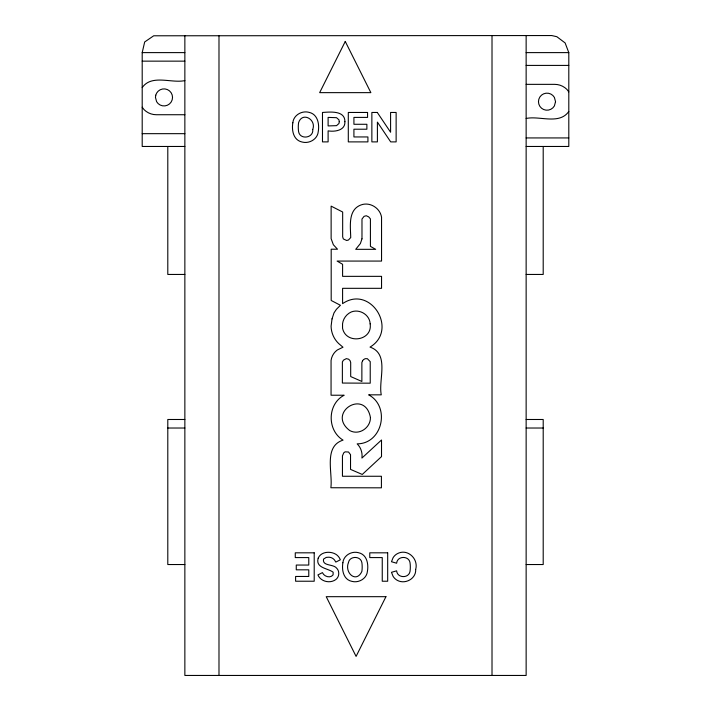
<?xml version="1.0" encoding="UTF-8"?>
<svg xmlns="http://www.w3.org/2000/svg" width="711" height="711" viewBox="0 0 711 711"><rect width="100%" height="100%" fill="white"/><g stroke="black" fill="none" stroke-linecap="round" stroke-linejoin="round"><path stroke-width="1.07" d="M184.86 146.466L142.2 146.466L142.2 52.614L144.68 41.967L153.709 35.79L551.736 35.55L556.837 36.705L565.121 42.936L568.8 52.614L568.8 146.466L526.14 146.466M142.2 87.604C151.674 74.015 171.493 83.551 184.86 80.601M568.8 111.476C559.326 125.065 539.507 115.529 526.14 118.479M142.2 52.614L184.86 52.614M526.14 52.614L568.8 52.614M142.2 61.146L184.86 61.146M526.14 65.412L568.8 65.412M526.14 84.351L554.669 84.351A17.322 17.322 0 0 1 566.925 89.426L568.8 91.87M184.86 114.729L156.331 114.729A17.322 17.322 0 0 1 144.075 109.654L142.2 107.21M142.2 133.668L184.86 133.668M526.14 137.934L568.8 137.934M184.86 274.446L167.796 274.446L167.796 146.466M526.14 274.446L543.204 274.446L543.204 146.466M184.86 419.49L167.796 419.49L167.796 564.534L184.86 564.534M526.14 419.49L543.204 419.49L543.204 564.534L526.14 564.534M167.796 428.022L184.86 428.022M526.14 428.022L543.204 428.022M526.14 35.55L526.14 675.45L184.86 675.45L184.86 35.55M492.012 35.55L492.012 675.45M218.988 35.55L218.988 675.45M370.155 323.869C372.742 340.907 345.981 344.817 342.551 328.269L342.551 323.754A14.993 14.993 0 0 1 351.296 311.96C359.597 308.681 369.809 314.795 370.155 323.869M292.843 122.781C291.528 130.317 293.367 140.28 302.211 142.049C309.294 143.951 317.639 139.152 318.252 131.588C319.568 124.061 317.728 114.08 308.885 112.311C301.802 110.401 293.465 115.218 292.843 122.781M342.889 562.765C341.627 570.035 343.404 579.669 351.936 581.376C358.779 583.216 366.823 578.576 367.427 571.262C368.698 563.992 366.929 554.376 358.38 552.669C351.554 550.829 343.484 555.46 342.889 562.765M415.677 569.44C416.326 578.692 405.092 584.709 397.307 580.336A11.145 11.145 0 0 1 393.05 576.257L391.485 572.311L396.631 570.826C397.2 578.256 408.798 578.567 410.016 571.448A31.657 31.657 0 0 0 410.016 562.597C408.798 555.487 397.2 555.789 396.631 563.219L391.485 561.734L393.05 557.788A11.145 11.145 0 0 1 397.307 553.709C407.421 548.145 418.735 558.775 415.677 569.44M344.897 121.67C345.457 130.54 334.668 132.006 328.109 130.868L328.109 141.889L322.483 141.889L322.483 112.462C329.735 111.991 345.111 110.196 344.897 121.67M312.742 129.473C313.835 137.996 300.158 140.129 298.602 131.757A32.155 32.155 0 0 1 298.602 122.603C302.353 111.369 316.608 119.519 312.742 129.473M348.443 562.597C344.293 572.853 356.291 583.607 361.872 571.44A31.044 31.044 0 0 0 361.872 562.597C360.69 555.726 349.608 555.718 348.443 562.597M332.028 318.892L331.095 326.207A24.494 24.494 0 0 0 338.587 343.466L342.986 347.226L337.316 349.972A15.455 15.455 0 0 0 331.059 360.495L331.059 395.227L344.151 395.227C327.247 403.981 326.882 430.413 343.058 440.127C323.292 446.348 332.908 472.895 330.864 487.746L381.416 487.826L381.416 476.263L342.444 476.263L342.444 455.867L343.769 452.791L345.102 451.849L348.532 452.009L350.532 454.685L350.532 469.384L362.263 474.459L381.514 456.595L381.514 439.985L361.917 458.071C362.61 452.871 360.939 447.539 357.162 443.851C382.482 443.842 390.659 406.568 368.654 394.836L381.265 394.836C378.199 379.95 389.806 353.891 370.031 347.101C398.729 329.895 370.467 284.347 342.595 303.65L342.595 288.319L381.549 288.319L381.549 276.348L342.595 276.348L342.595 264.296L337.121 261.07L381.549 261.07L381.549 217.219C380.092 208.003 369.844 201.631 361.028 204.937C347.75 209.763 350.514 226.498 350.727 237.554L348.461 240.007L346.701 240.496L343.342 238.949L342.666 236.861L342.666 212.02L331.13 206.128L331.13 238.665L333.352 244.735L337.503 249.214L331.193 249.214L331.193 300.477L340.436 305.286L336.383 309.347L333.983 312.938L332.028 318.892M155.753 95.203L155.46 97.407L156.607 101.673A8.532 8.532 0 0 0 169.485 103.939A8.532 8.532 0 0 0 169.476 90.866A8.532 8.532 0 0 0 156.607 93.141L155.753 95.203M555.54 101.673L554.393 105.939A8.532 8.532 0 0 1 541.524 108.214A8.532 8.532 0 0 1 541.515 95.141A8.532 8.532 0 0 1 554.393 97.407L555.54 101.673M318.181 558.171C315.213 568.116 327.895 568.196 333.148 572.195L333.086 574.87C330.295 578.603 324.047 576.585 322.43 572.622L317.933 574.906C320.688 581.714 330.126 583.811 335.868 579.518A7.528 7.528 0 0 0 338.738 573.448L338.614 571.982A6.897 6.897 0 0 0 336.774 568.338C333.548 563.707 322.065 566.48 323.532 559.113L326.216 557.424L328.473 557.211A7.572 7.572 0 0 1 334.552 560.046L335.805 562.081L340.365 559.797L339.538 558.117A11.323 11.323 0 0 0 335.841 554.269C330.286 550.918 320.945 551.54 318.181 558.171M339.271 121.67L338.969 123.474L336.534 125.651L328.109 125.927L328.109 117.404L336.534 117.688L338.969 119.857L339.271 121.67M370.431 417.508C370.627 427.826 359.082 435.683 349.776 430.573C326.225 412.78 365.01 388.162 370.431 417.508M361.979 238.834L360.379 243.562L355.713 249.33L375.666 249.33L370.413 246.37L370.413 218.881L368.698 216.873L366.272 215.744L364.076 216.34L361.979 219.041L361.979 238.834M362.503 361.09L361.872 362.512L361.872 381.469L350.692 376.554L350.692 362.512L350.025 360.584L348.639 359.206L346.355 358.62L343.475 360.148L342.373 361.952L342.373 383.051L370.227 383.185L370.227 361.641L367.365 358.691L365.17 358.691L363.392 359.686L362.503 361.09M345.262 41.451L319.666 92.643L370.858 92.643L345.262 41.451M385.949 596.68L356.087 656.404L326.225 596.68L385.949 596.68M367.56 112.462L348.301 112.462L348.301 141.889L367.916 141.889L367.916 136.947L353.918 136.947L353.918 129.215L366.876 129.215L366.876 124.283L353.918 124.283L353.918 117.404L367.56 117.404L367.56 112.462M377.301 112.462L371.862 112.462L371.862 141.889L377.408 141.889L377.408 122.132L390.695 141.889L396.134 141.889L396.134 112.462L390.588 112.462L390.588 132.228L377.301 112.462M314.209 552.82L295.269 552.82L295.269 557.584L308.778 557.584L308.778 565.049L296.265 565.049L296.265 569.822L308.778 569.822L308.778 576.461L295.607 576.461L295.607 581.225L314.209 581.225L314.209 552.82M387.682 552.82L369.773 552.82L369.773 557.584L382.251 557.584L382.251 581.225L387.682 581.225L387.682 552.82"/></g></svg>
